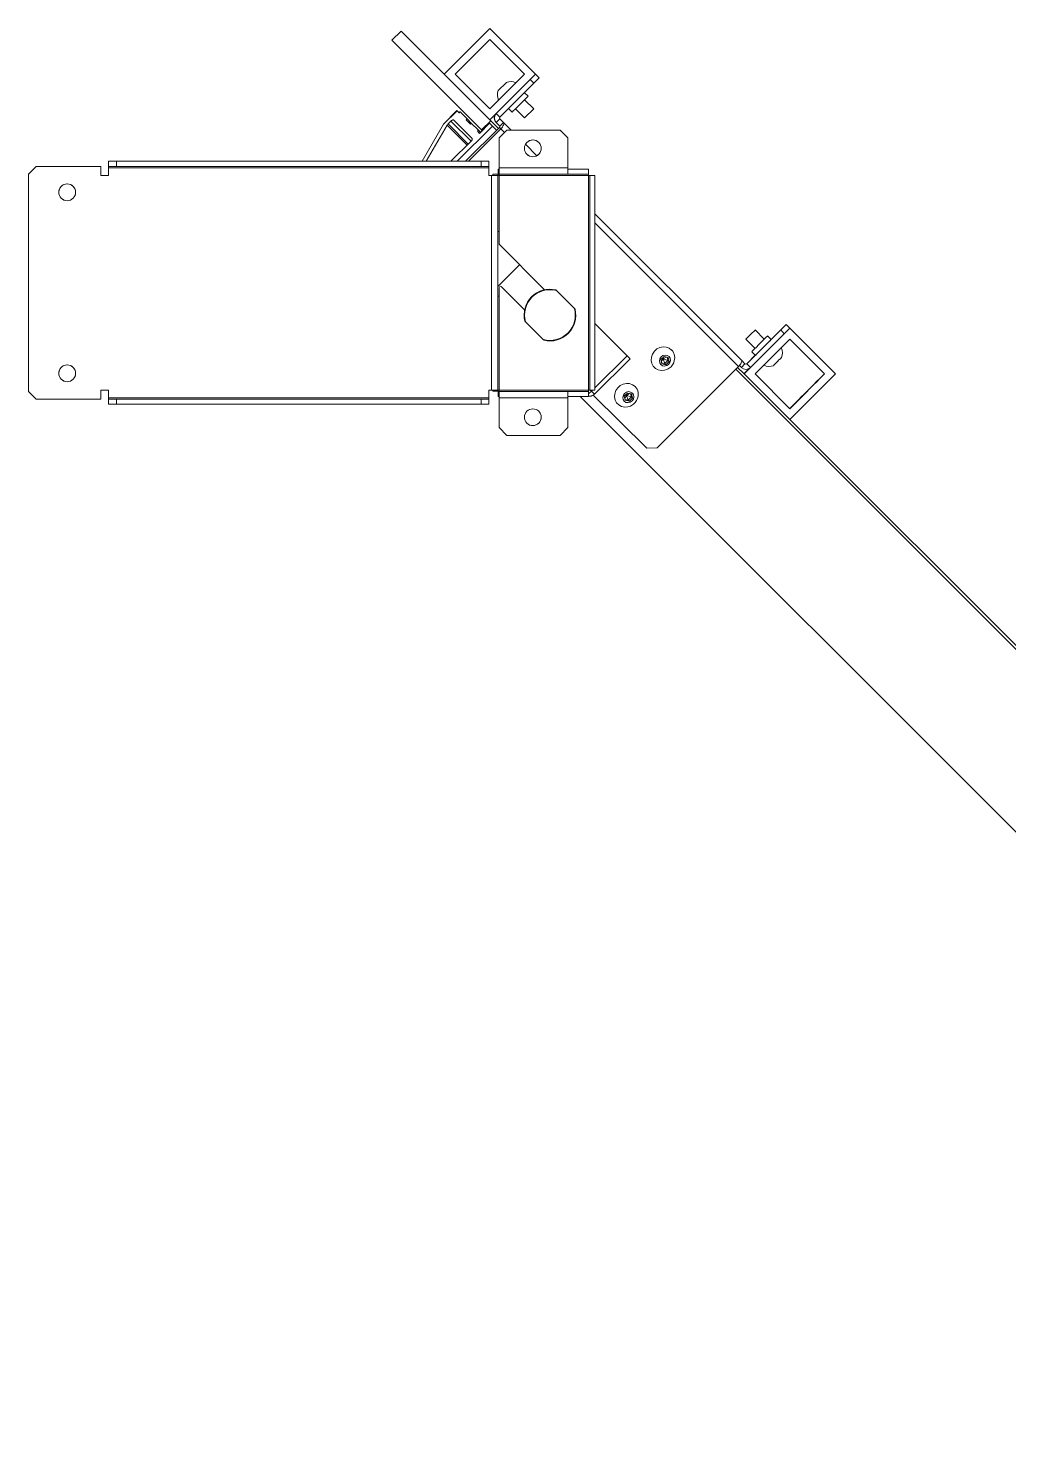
# Model space of a CAD drawing. Header units: millimetres. Extents: x 0 to 841, y 0 to 594.
# Drawn here: x 506.8 to 582.6, y 295 to 404.7 of the extents above; entities that cross this region are included whole.
import ezdxf

# ---------------------------------------------------------------- set-up
doc = ezdxf.new("R2010")
doc.units = ezdxf.units.MM
doc.linetypes.add('SLD-实线', pattern=[0])

msp = doc.modelspace()

# ---------------------------------------------------------------- linework, layer by layer
at = {"color": 7, "linetype": 'SLD-实线', "lineweight": 15}
for p, q in [((535.64, 404.47), (534.93, 403.76)), ((534.93, 403.76), (541.86, 396.83)), ((535.64, 404.47), (542.57, 397.54)), ((538.96, 401.14), (542.5, 404.68)), ((539.81, 401.14), (542.5, 403.83)), ((542.5, 404.68), (546.03, 401.14)), ((542.5, 403.83), (545.18, 401.14)), ((542.5, 397.61), (538.96, 401.14)), ((542.5, 398.46), (539.81, 401.14)), ((545.18, 401.14), (542.5, 398.46)), ((546.03, 401.14), (542.5, 397.61)), ((542.99, 398.1), (545.61, 400.72)), ((543.14, 399.88), (543.77, 400.5)), ((543.27, 397.82), (545.89, 400.44)), ((545.61, 400.72), (545.78, 400.9)), ((545.89, 400.44), (545.61, 400.72)), ((546.31, 400.86), (545.89, 400.44)), ((546.03, 401.14), (546.31, 400.86)), ((545.45, 399.43), (545.16, 399.71)), ((538.91, 397.28), (539.95, 398.32)), ((538.92, 397.27), (539.96, 398.31)), ((539.96, 398.31), (539.95, 398.32)), ((539.96, 398.31), (540.12, 398.15)), ((540.11, 398.15), (540.18, 398.23)), ((540.12, 398.15), (540.19, 398.22)), ((540.19, 398.22), (540.18, 398.23)), ((540.19, 398.22), (540.74, 397.67)), ((543.93, 398.48), (544.21, 398.2)), ((544.48, 398.46), (545.18, 397.75)), ((545.89, 398.46), (545.18, 399.16)), ((545.89, 398.46), (545.18, 397.75)), ((537.26, 394.4), (538.91, 397.28)), ((537.27, 394.4), (538.92, 397.27)), ((537.58, 394.4), (539.19, 397.2)), ((538.92, 397.27), (538.91, 397.28)), ((539.26, 397.29), (539.48, 397.51)), ((539.68, 397.6), (541.13, 396.15)), ((542.7, 397.12), (539.98, 394.4)), ((540.74, 397.67), (540.67, 397.6)), ((540.67, 397.6), (540.99, 397.27)), ((541.06, 397.34), (540.74, 397.67)), ((540.99, 397.27), (541.06, 397.34)), ((541.06, 397.34), (541.61, 396.8)), ((541.7, 396.56), (542.48, 397.34)), ((542.57, 397.54), (541.86, 396.83)), ((542.48, 397.34), (542.7, 397.12)), ((542.57, 397.54), (543.16, 396.94)), ((543.02, 396.8), (542.7, 397.12)), ((543.27, 397.82), (542.99, 398.1)), ((543.27, 397.68), (542.99, 397.4)), ((542.99, 397.4), (542.99, 397.4)), ((543.27, 397.11), (542.99, 397.4)), ((543.56, 397.4), (543.27, 397.68)), ((543.27, 397.11), (543.56, 397.4)), ((543.56, 397.4), (543.27, 397.11)), ((543.56, 397.4), (544.15, 396.8)), ((543.56, 397.4), (543.56, 397.4)), ((540.62, 394.4), (543.23, 397.02)), ((540.84, 394.4), (543.34, 396.91)), ((541.61, 396.8), (541.54, 396.73)), ((541.54, 396.73), (541.7, 396.56)), ((541.77, 396.63), (541.61, 396.8)), ((541.77, 396.64), (541.91, 396.78)), ((541.86, 396.83), (541.91, 396.78)), ((543.22, 396.2), (543.82, 396.8)), ((543.82, 396.8), (543.22, 396.2)), ((543.22, 396.2), (543.22, 396.2)), ((543.22, 396.2), (543.22, 393.9)), ((543.22, 396.2), (543.22, 393.9)), ((543.23, 397.02), (543.34, 396.91)), ((543.27, 397.11), (543.27, 397.11)), ((543.82, 396.8), (543.82, 396.8)), ((547.92, 396.8), (543.82, 396.8)), ((547.92, 396.8), (543.82, 396.8)), ((548.52, 396.2), (547.92, 396.8)), ((547.92, 396.8), (547.92, 396.8)), ((548.52, 396.2), (548.52, 396.2)), ((548.52, 393.9), (548.52, 396.2)), ((548.52, 393.9), (548.52, 396.2)), ((548.52, 396.2), (548.52, 396.2)), ((548.52, 393.9), (548.52, 396.2)), ((541.04, 395.95), (539.49, 394.4)), ((545.24, 395.71), (546.12, 394.83)), ((506.82, 393.4), (507.42, 394)), ((507.42, 394), (506.82, 393.4)), ((507.42, 394), (507.42, 394)), ((507.42, 394), (512.42, 394)), ((507.42, 394), (512.42, 394)), ((512.42, 394), (512.42, 394)), ((512.42, 393.3), (512.42, 394)), ((512.42, 394), (512.42, 394)), ((512.42, 394), (512.42, 393.3)), ((512.42, 394), (512.42, 393.3)), ((512.42, 394), (512.42, 394)), ((513.02, 394.4), (542.42, 394.4)), ((513.02, 394.4), (513.62, 394.4)), ((513.02, 394.4), (513.02, 394.4)), ((513.02, 394), (513.02, 394.4)), ((513.02, 394), (513.02, 394.4)), ((513.62, 394), (513.02, 394)), ((513.02, 394), (513.02, 394)), ((513.02, 393.9), (513.02, 393.9)), ((513.02, 393.9), (542.42, 393.9)), ((513.02, 393.3), (513.02, 393.9)), ((513.02, 393.9), (513.02, 393.3)), ((513.62, 394.4), (541.82, 394.4)), ((513.62, 394.4), (513.62, 394)), ((513.62, 394), (541.82, 394)), ((541.82, 394.4), (542.42, 394.4)), ((541.82, 394), (541.82, 394.4)), ((542.42, 394), (541.82, 394)), ((542.42, 394.4), (542.42, 394.4)), ((542.42, 394.4), (542.42, 394)), ((542.42, 393.9), (542.42, 393.3)), ((548.52, 393.9), (543.22, 393.9)), ((543.22, 393.9), (543.22, 393.9)), ((548.52, 393.9), (548.52, 393.9)), ((506.82, 393.4), (506.82, 393.4)), ((506.82, 376.6), (506.82, 393.4)), ((506.82, 376.6), (506.82, 393.4)), ((512.42, 393.3), (513.02, 393.3)), ((513.02, 393.3), (512.42, 393.3)), ((513.02, 393.3), (513.02, 393.3)), ((542.42, 393.3), (542.62, 393.3)), ((542.62, 393.3), (542.42, 393.3)), ((542.62, 393.3), (542.62, 376.7)), ((542.62, 393.3), (542.62, 393.3)), ((542.72, 393.3), (542.72, 393.39)), ((542.72, 393.39), (542.72, 393.39)), ((542.72, 393.39), (542.72, 393.3)), ((542.72, 393.39), (543.12, 393.39)), ((542.72, 393.39), (543.12, 393.39)), ((542.72, 393.3), (543.12, 393.3)), ((542.72, 393.3), (542.72, 393.3)), ((543.12, 393.39), (543.12, 393.39)), ((543.12, 393.39), (543.12, 393.3)), ((543.12, 376.7), (543.12, 393.3)), ((543.13, 393.8), (543.13, 393.4)), ((543.13, 393.8), (543.13, 393.8)), ((543.13, 393.8), (543.13, 393.4)), ((543.13, 393.8), (543.22, 393.8)), ((543.22, 393.8), (543.13, 393.8)), ((543.13, 393.4), (543.13, 393.4)), ((543.13, 393.4), (543.22, 393.4)), ((543.22, 393.8), (543.22, 393.4)), ((543.22, 393.8), (543.22, 393.8)), ((543.22, 393.4), (548.52, 393.4)), ((543.22, 393.3), (543.22, 393.3)), ((543.22, 393.3), (550.12, 393.3)), ((543.22, 388.97), (543.22, 393.3)), ((548.52, 393.8), (550.12, 393.8)), ((550.12, 393.8), (548.52, 393.8)), ((550.12, 393.4), (548.52, 393.4)), ((550.12, 393.8), (550.12, 393.8)), ((550.12, 393.4), (550.12, 393.8)), ((550.12, 393.4), (550.12, 393.8)), ((550.12, 393.8), (550.12, 393.8)), ((550.12, 393.8), (550.12, 393.8)), ((550.12, 393.4), (550.12, 393.8)), ((550.12, 393.4), (550.12, 393.4)), ((550.12, 393.4), (550.12, 393.4)), ((550.12, 393.3), (550.12, 376.7)), ((550.62, 393.3), (550.22, 393.3)), ((550.22, 393.3), (550.22, 376.7)), ((550.22, 393.3), (550.22, 393.3)), ((550.22, 393.3), (550.62, 393.3)), ((550.22, 376.7), (550.22, 393.3)), ((550.62, 393.3), (550.62, 393.3)), ((550.62, 393.3), (550.62, 390.34)), ((550.62, 393.3), (550.62, 376.7)), ((550.62, 393.3), (550.62, 393.3)), ((550.62, 390.34), (561.94, 379.01)), ((543.22, 388.02), (543.22, 388.97)), ((543.22, 388.02), (543.22, 388.97)), ((543.22, 388.02), (543.22, 388.02)), ((546.73, 384.46), (543.25, 387.95)), ((543.25, 387.95), (543.25, 387.95)), ((544.8, 386.39), (543.12, 384.71)), ((544.8, 386.39), (543.12, 384.71)), ((543.22, 384.63), (543.22, 383.97)), ((543.22, 384.63), (543.22, 384.63)), ((543.22, 384.63), (543.22, 383.97)), ((543.22, 383.97), (543.22, 383.97)), ((543.22, 376.7), (543.22, 383.97)), ((543.39, 384.7), (545.18, 382.91)), ((543.39, 384.7), (543.39, 384.7)), ((547.65, 384.4), (547.59, 384.45)), ((549.03, 383.02), (547.65, 384.4)), ((549.08, 382.96), (549.03, 383.02)), ((545.19, 382.05), (545.24, 381.99)), ((545.24, 381.99), (546.62, 380.61)), ((553.1, 379.36), (550.62, 381.85)), ((564.98, 381.35), (565.41, 381.77)), ((565.41, 381.77), (564.98, 381.35)), ((565.41, 381.77), (565.41, 381.77)), ((565.41, 381.77), (565.69, 381.49)), ((564.98, 381.35), (562.37, 378.73)), ((565.26, 381.06), (562.65, 378.45)), ((563.71, 380.64), (563, 381.35)), ((564.25, 380.62), (563.97, 380.9)), ((564.25, 380.62), (564.98, 381.35)), ((565.26, 381.06), (564.98, 381.35)), ((565.69, 381.49), (565.26, 381.06)), ((565.69, 381.49), (565.26, 381.06)), ((569.22, 377.95), (565.69, 381.49)), ((565.69, 381.49), (565.69, 381.49)), ((546.62, 380.61), (546.68, 380.56)), ((562.29, 380.64), (563, 379.93)), ((562.74, 379.67), (563.02, 379.39)), ((565.69, 380.64), (563, 377.95)), ((568.38, 377.95), (565.69, 380.64)), ((553.34, 379.13), (550.58, 376.38)), ((550.62, 376.88), (553.1, 379.36)), ((553.34, 379.13), (553.1, 379.36)), ((561.72, 378.52), (555.43, 372.23)), ((555.71, 379.06), (555.96, 379.3)), ((555.79, 378.74), (555.71, 379.06)), ((555.9, 379.11), (555.75, 378.9)), ((556.02, 378.75), (555.77, 378.81)), ((555.9, 379.11), (555.78, 379.13)), ((556.1, 378.66), (555.79, 378.74)), ((555.9, 379.11), (555.89, 379.23)), ((555.9, 379.11), (556.12, 379.26)), ((555.9, 379.11), (556.02, 378.75)), ((555.9, 379.11), (556.26, 378.99)), ((555.96, 379.3), (556.28, 379.23)), ((556.26, 378.99), (556.02, 378.75)), ((556.02, 378.75), (556.1, 378.66)), ((556.35, 378.91), (556.1, 378.66)), ((556.21, 379.24), (556.26, 378.99)), ((556.26, 378.99), (556.35, 378.91)), ((556.28, 379.23), (556.35, 378.91)), ((561.94, 378.45), (561.79, 378.6)), ((562.22, 378.73), (561.94, 379.01)), ((562.22, 378.73), (561.94, 378.45)), ((562.37, 378.73), (563.02, 379.39)), ((562.37, 378.73), (562.65, 378.45)), ((562.37, 378.73), (562.37, 378.73)), ((632.7, 307.12), (561.51, 378.31)), ((561.65, 378.45), (562.15, 377.95)), ((562.54, 378.37), (562.14, 377.96)), ((562.65, 378.45), (562.15, 377.95)), ((562.15, 377.95), (565.69, 374.42)), ((562.15, 377.95), (562.15, 377.95)), ((563, 377.95), (565.69, 375.26)), ((565.68, 375.28), (568.36, 377.96)), ((565.69, 375.26), (568.38, 377.95)), ((565.69, 374.42), (569.22, 377.95)), ((506.82, 376.6), (507.42, 376)), ((506.82, 376.6), (506.82, 376.6)), ((512.42, 376.7), (513.02, 376.7)), ((512.42, 376), (512.42, 376.7)), ((512.42, 376.7), (512.42, 376.7)), ((512.42, 376.7), (512.42, 376)), ((513.02, 376.7), (512.42, 376.7)), ((513.02, 376.7), (512.42, 376.7)), ((512.42, 376.7), (512.42, 376)), ((513.02, 376.1), (513.02, 376.7)), ((513.02, 376.7), (513.02, 376.1)), ((542.42, 376.7), (542.62, 376.7)), ((542.42, 376.1), (542.42, 376.7)), ((542.42, 376.7), (542.42, 376.7)), ((542.42, 376.7), (542.42, 376.1)), ((542.62, 376.7), (542.42, 376.7)), ((542.62, 376.7), (542.42, 376.7)), ((542.42, 376.7), (542.42, 376.1)), ((542.62, 376.7), (542.62, 376.7)), ((542.62, 376.7), (542.72, 376.7)), ((542.72, 376.62), (542.72, 376.7)), ((542.72, 376.7), (542.72, 376.62)), ((542.72, 376.62), (543.12, 376.62)), ((542.72, 376.62), (542.72, 376.62)), ((542.72, 376.62), (542.72, 376.62)), ((542.72, 376.62), (543.12, 376.62)), ((543.12, 376.7), (543.12, 376.7)), ((543.12, 376.62), (543.12, 376.7)), ((543.12, 376.62), (543.12, 376.7)), ((543.12, 376.62), (543.12, 376.62)), ((543.13, 376.2), (543.13, 376.6)), ((543.13, 376.2), (543.13, 376.6)), ((543.13, 376.6), (543.13, 376.6)), ((543.13, 376.6), (543.22, 376.6)), ((543.22, 376.6), (543.13, 376.6)), ((550.12, 376.7), (543.22, 376.7)), ((543.22, 376.2), (543.22, 376.6)), ((548.52, 376.6), (543.22, 376.6)), ((543.22, 376.6), (550.12, 376.6)), ((548.52, 376.6), (548.52, 376.6)), ((548.52, 376.6), (550.12, 376.6)), ((550.12, 376.6), (550.12, 376.6)), ((550.12, 376.6), (550.12, 376.2)), ((550.62, 376.7), (550.22, 376.7)), ((550.22, 376.7), (550.22, 376.7)), ((550.35, 376.61), (550.44, 376.7)), ((550.35, 376.61), (550.58, 376.38)), ((554.62, 372.2), (550.49, 376.32)), ((552.88, 376.23), (553.13, 376.47)), ((553.07, 376.29), (552.92, 376.07)), ((553.07, 376.29), (552.96, 376.3)), ((553.07, 376.29), (553.06, 376.4)), ((553.07, 376.29), (553.29, 376.44)), ((553.07, 376.29), (553.19, 375.92)), ((553.07, 376.29), (553.44, 376.17)), ((553.13, 376.47), (553.45, 376.4)), ((553.38, 376.41), (553.44, 376.17)), ((553.45, 376.4), (553.52, 376.08)), ((507.42, 376), (507.42, 376)), ((512.42, 376), (507.42, 376)), ((507.42, 376), (507.42, 376)), ((512.42, 376), (507.42, 376)), ((512.42, 376), (507.42, 376)), ((512.42, 376), (512.42, 376)), ((542.42, 376.1), (513.02, 376.1)), ((513.02, 376.1), (513.02, 376.1)), ((513.02, 375.6), (513.02, 376)), ((513.02, 376), (513.62, 376)), ((513.02, 376), (513.02, 376)), ((513.02, 376), (542.42, 376)), ((513.02, 376), (513.02, 375.6)), ((542.42, 375.6), (513.02, 375.6)), ((513.02, 375.6), (513.02, 375.6)), ((513.62, 375.6), (513.02, 375.6)), ((513.02, 375.6), (513.02, 375.6)), ((513.62, 375.6), (513.02, 375.6)), ((513.02, 375.6), (513.02, 375.6)), ((513.62, 376), (513.62, 375.6)), ((541.82, 376), (513.62, 376)), ((541.82, 375.6), (513.62, 375.6)), ((541.82, 375.6), (513.62, 375.6)), ((541.82, 376), (542.42, 376)), ((541.82, 375.6), (541.82, 376)), ((542.42, 375.6), (541.82, 375.6)), ((542.42, 375.6), (541.82, 375.6)), ((542.42, 376.1), (542.42, 376.1)), ((542.42, 376), (542.42, 375.6)), ((542.42, 376), (542.42, 375.6)), ((542.42, 376), (542.42, 376)), ((542.42, 376), (542.42, 376)), ((542.42, 376), (542.42, 375.6)), ((542.42, 375.6), (542.42, 375.6)), ((543.13, 376.2), (543.22, 376.2)), ((543.13, 376.2), (543.13, 376.2)), ((543.13, 376.2), (543.13, 376.2)), ((543.13, 376.2), (543.22, 376.2)), ((543.22, 376.1), (543.22, 376.1)), ((543.22, 376.1), (548.52, 376.1)), ((543.22, 376.1), (543.22, 373.8)), ((543.22, 376.1), (543.22, 373.8)), ((548.52, 376.2), (549.48, 376.2)), ((548.52, 376.2), (548.52, 376.2)), ((548.52, 376.2), (548.52, 376.1)), ((548.52, 376.2), (550.12, 376.2)), ((548.52, 376.1), (548.52, 376.1)), ((548.52, 373.8), (548.52, 376.1)), ((548.52, 373.8), (548.52, 376.1)), ((548.52, 373.8), (548.52, 376.1)), ((630.7, 294.98), (549.48, 376.2)), ((552.96, 375.91), (552.88, 376.23)), ((553.19, 375.92), (552.94, 375.98)), ((553.28, 375.84), (552.96, 375.91)), ((553.44, 376.17), (553.19, 375.92)), ((553.19, 375.92), (553.28, 375.84)), ((553.52, 376.08), (553.28, 375.84)), ((553.44, 376.17), (553.52, 376.08)), ((565.69, 374.42), (630.94, 309.16)), ((543.22, 373.8), (543.82, 373.2)), ((543.22, 373.8), (543.22, 373.8)), ((543.82, 373.2), (543.82, 373.2)), ((543.82, 373.2), (547.92, 373.2)), ((543.82, 373.2), (543.82, 373.2)), ((543.82, 373.2), (547.92, 373.2)), ((543.82, 373.2), (547.92, 373.2)), ((548.52, 373.8), (547.92, 373.2)), ((547.92, 373.2), (548.52, 373.8)), ((547.92, 373.2), (548.52, 373.8)), ((547.92, 373.2), (547.92, 373.2)), ((548.52, 373.8), (548.52, 373.8)), ((554.62, 372.2), (555.43, 372.23))]:
    msp.add_line(p, q, dxfattribs=at)
at = {"color": 8, "linetype": 'SLD-实线', "lineweight": 15}
for p, q in [((540.73, 395.65), (539.19, 397.2)), ((540.82, 395.73), (539.26, 397.29)), ((541.04, 395.95), (539.48, 397.51)), ((542.99, 398.1), (542.99, 398.1)), ((543.63, 396.62), (543.34, 396.91)), ((548.52, 393.9), (548.52, 393.9)), ((550.62, 393.3), (550.62, 390.34)), ((561.72, 378.52), (550.62, 389.63)), ((542.62, 376.7), (542.62, 376.7)), ((550.35, 376.61), (550.25, 376.7)), ((542.42, 376.1), (542.42, 376.1)), ((549.48, 376.2), (548.52, 376.2)), ((548.52, 376.2), (548.52, 376.2)), ((548.52, 376.2), (548.52, 376.2)), ((548.52, 376.1), (548.52, 376.1))]:
    msp.add_line(p, q, dxfattribs=at)
at = {"color": 7, "linetype": 'SLD-实线', "lineweight": 15, "flags": 128}
for points in [[(545.45, 399.43), (545.42, 399.4), (545.35, 399.33), (545.23, 399.21), (545.09, 399.07), (544.92, 398.9), (544.74, 398.72), (544.57, 398.56), (544.43, 398.41), (544.31, 398.29), (544.24, 398.22), (544.21, 398.2), (544.21, 398.2)], [(545.45, 399.43), (545.42, 399.4), (545.35, 399.33), (545.23, 399.21), (545.18, 399.16)], [(544.48, 398.46), (544.43, 398.41), (544.31, 398.29), (544.24, 398.22), (544.21, 398.2)], [(539.48, 397.51), (539.51, 397.54), (539.54, 397.56), (539.57, 397.58), (539.6, 397.59), (539.63, 397.6), (539.65, 397.61), (539.67, 397.61), (539.68, 397.6)], [(543.34, 396.91), (543.41, 396.98), (543.47, 397.05), (543.51, 397.13), (543.55, 397.2), (543.57, 397.26), (543.58, 397.32), (543.58, 397.36), (543.56, 397.4)], [(541.13, 396.15), (541.13, 396.14), (541.14, 396.12), (541.13, 396.1), (541.12, 396.07), (541.11, 396.04), (541.09, 396.01), (541.07, 395.98), (541.04, 395.95)], [(543.23, 397.02), (543.24, 397.03), (543.26, 397.04), (543.27, 397.06), (543.27, 397.07), (543.28, 397.09), (543.28, 397.1), (543.28, 397.11), (543.27, 397.11)], [(513.02, 394.4), (513.02, 394.39), (513.02, 394.37), (513.02, 394.32), (513.02, 394.26), (513.02, 394.18), (513.02, 394.09), (513.02, 394), (513.02, 393.9)], [(513.02, 394), (513.02, 394), (513.02, 394), (513.02, 393.99), (513.02, 393.97), (513.02, 393.96), (513.02, 393.94), (513.02, 393.92), (513.02, 393.9)], [(542.42, 393.9), (542.42, 393.92), (542.42, 393.94), (542.42, 393.96), (542.42, 393.97), (542.42, 393.99), (542.42, 394), (542.42, 394), (542.42, 394)], [(543.22, 393.4), (543.22, 393.41), (543.22, 393.44), (543.22, 393.49), (543.22, 393.55), (543.22, 393.63), (543.22, 393.71), (543.22, 393.81), (543.22, 393.9)], [(543.22, 393.8), (543.22, 393.81), (543.22, 393.81), (543.22, 393.82), (543.22, 393.83), (543.22, 393.85), (543.22, 393.86), (543.22, 393.88), (543.22, 393.9)], [(548.52, 393.9), (548.52, 393.81), (548.52, 393.8)], [(548.52, 393.9), (548.52, 393.88), (548.52, 393.86), (548.52, 393.85), (548.52, 393.83), (548.52, 393.82), (548.52, 393.81), (548.52, 393.8), (548.52, 393.8)], [(548.52, 393.9), (548.52, 393.81), (548.52, 393.71), (548.52, 393.63), (548.52, 393.55), (548.52, 393.49), (548.52, 393.44), (548.52, 393.41), (548.52, 393.4)], [(542.62, 393.3), (542.71, 393.3), (542.81, 393.3), (542.89, 393.3), (542.97, 393.3), (543.03, 393.3), (543.08, 393.3), (543.11, 393.3), (543.12, 393.3)], [(542.62, 393.3), (542.64, 393.3), (542.66, 393.3), (542.67, 393.3), (542.69, 393.3), (542.7, 393.3), (542.71, 393.3), (542.71, 393.3), (542.72, 393.3)], [(543.22, 393.3), (543.12, 393.3), (543.12, 393.3)], [(543.22, 393.3), (543.2, 393.3), (543.18, 393.3), (543.16, 393.3), (543.15, 393.3), (543.13, 393.3), (543.12, 393.3), (543.12, 393.3), (543.12, 393.3)], [(543.22, 393.4), (543.22, 393.4), (543.22, 393.3)], [(543.22, 393.4), (543.22, 393.4), (543.22, 393.4), (543.22, 393.39), (543.22, 393.37), (543.22, 393.36), (543.22, 393.34), (543.22, 393.32), (543.22, 393.3)], [(550.12, 393.3), (550.12, 393.4), (550.12, 393.49), (550.12, 393.58), (550.12, 393.66), (550.12, 393.72), (550.12, 393.77), (550.12, 393.79), (550.12, 393.8)], [(550.12, 393.3), (550.12, 393.32), (550.12, 393.34), (550.12, 393.36), (550.12, 393.37), (550.12, 393.39), (550.12, 393.4), (550.12, 393.4), (550.12, 393.4)], [(550.12, 393.3), (550.12, 393.32), (550.12, 393.34), (550.12, 393.36), (550.12, 393.37), (550.12, 393.39), (550.12, 393.4), (550.12, 393.4), (550.12, 393.4)], [(550.22, 393.3), (550.21, 393.3), (550.21, 393.3), (550.2, 393.3), (550.19, 393.3), (550.17, 393.3), (550.15, 393.3), (550.14, 393.3), (550.12, 393.3)], [(550.62, 393.3), (550.61, 393.3), (550.58, 393.3), (550.53, 393.3), (550.47, 393.3), (550.39, 393.3), (550.31, 393.3), (550.21, 393.3), (550.12, 393.3)], [(543.12, 388.97), (543.12, 388.97), (543.12, 388.97), (543.13, 388.97), (543.15, 388.97), (543.16, 388.97), (543.18, 388.97), (543.2, 388.97), (543.22, 388.97)], [(543.22, 383.97), (543.12, 383.97), (543.12, 383.97)], [(543.22, 383.97), (543.2, 383.97), (543.18, 383.97), (543.16, 383.97), (543.15, 383.97), (543.13, 383.97), (543.12, 383.97), (543.12, 383.97), (543.12, 383.97)], [(562.29, 380.64), (562.32, 380.67), (562.4, 380.74), (562.51, 380.86), (562.65, 380.99), (562.78, 381.13), (562.9, 381.24), (562.97, 381.32), (563, 381.35), (562.97, 381.32), (562.9, 381.24), (562.78, 381.13), (562.65, 380.99), (562.51, 380.86), (562.4, 380.74), (562.32, 380.67), (562.29, 380.64)], [(563, 379.93), (562.95, 379.88), (562.84, 379.77), (562.77, 379.7), (562.74, 379.67), (562.77, 379.7), (562.84, 379.77), (562.95, 379.88), (563.1, 380.03), (563.27, 380.2), (563.44, 380.37), (563.61, 380.54), (563.76, 380.69), (563.87, 380.8), (563.95, 380.88), (563.97, 380.9), (563.97, 380.9)], [(563.97, 380.9), (563.95, 380.88), (563.87, 380.8), (563.76, 380.69), (563.71, 380.64)], [(563.97, 380.9), (563.95, 380.88), (563.87, 380.8), (563.76, 380.69), (563.71, 380.64)], [(556.55, 379.8), (556.36, 379.95), (556.13, 380.03), (555.89, 380.04), (555.64, 379.99), (555.41, 379.88), (555.22, 379.71), (555.07, 379.49), (554.99, 379.25), (554.97, 379), (555.02, 378.76), (555.13, 378.55), (555.3, 378.38), (555.51, 378.27), (555.75, 378.22), (556, 378.24), (556.19, 378.3)], [(563, 379.93), (562.95, 379.88), (562.84, 379.77), (562.77, 379.7), (562.74, 379.67)], [(563.02, 379.39), (563.05, 379.41), (563.12, 379.48), (563.24, 379.6), (563.38, 379.75), (563.55, 379.91), (563.73, 380.09), (563.89, 380.26), (564.04, 380.41), (564.16, 380.52), (564.23, 380.59), (564.25, 380.62), (564.25, 380.62)], [(556.35, 379.3), (556.21, 379.38), (556.05, 379.41), (555.88, 379.37), (555.74, 379.27), (555.64, 379.13), (555.6, 378.97), (555.63, 378.8), (555.72, 378.67), (555.85, 378.58), (556.01, 378.56), (556.18, 378.59), (556.32, 378.69), (556.42, 378.84), (556.46, 379), (556.43, 379.16), (556.35, 379.3)], [(561.94, 379.01), (561.96, 378.98), (561.97, 378.93), (561.96, 378.88), (561.93, 378.81), (561.9, 378.74), (561.85, 378.67), (561.79, 378.59), (561.72, 378.52)], [(565.05, 379.22), (565.02, 379.2), (564.96, 379.13), (564.85, 379.03), (564.73, 378.91), (564.61, 378.79), (564.51, 378.68), (564.44, 378.62), (564.42, 378.59)], [(566.17, 375.77), (566.2, 375.8), (566.28, 375.88), (566.4, 376), (566.57, 376.17), (566.76, 376.36), (566.97, 376.57), (567.18, 376.78), (567.38, 376.98), (567.56, 377.16), (567.71, 377.31), (567.81, 377.41), (567.86, 377.46), (567.86, 377.46), (567.81, 377.41), (567.71, 377.31), (567.56, 377.16), (567.38, 376.98), (567.18, 376.78), (566.97, 376.57), (566.76, 376.36), (566.57, 376.17), (566.4, 376), (566.28, 375.88), (566.2, 375.8), (566.17, 375.77)], [(566.18, 375.76), (566.21, 375.79), (566.29, 375.86), (566.41, 375.99), (566.58, 376.15), (566.77, 376.35), (566.98, 376.55), (567.19, 376.77), (567.39, 376.97), (567.57, 377.15), (567.72, 377.29), (567.82, 377.4), (567.87, 377.45), (567.87, 377.45), (567.82, 377.4), (567.72, 377.29), (567.57, 377.15), (567.39, 376.97), (567.19, 376.77), (566.98, 376.56), (566.77, 376.35), (566.58, 376.15), (566.41, 375.99), (566.29, 375.86), (566.21, 375.79), (566.18, 375.76)], [(542.72, 376.7), (542.71, 376.7), (542.62, 376.7)], [(543.12, 376.7), (543.11, 376.7), (543.08, 376.7), (543.03, 376.7), (542.97, 376.7), (542.89, 376.7), (542.81, 376.7), (542.71, 376.7), (542.62, 376.7)], [(543.12, 376.7), (543.12, 376.7), (543.22, 376.7)], [(543.12, 376.7), (543.12, 376.7), (543.12, 376.7), (543.13, 376.7), (543.15, 376.7), (543.16, 376.7), (543.18, 376.7), (543.2, 376.7), (543.22, 376.7)], [(543.12, 376.7), (543.12, 376.7), (543.12, 376.7), (543.13, 376.7), (543.15, 376.7), (543.16, 376.7), (543.18, 376.7), (543.2, 376.7), (543.22, 376.7)], [(543.22, 376.7), (543.22, 376.68), (543.22, 376.67), (543.22, 376.65), (543.22, 376.63), (543.22, 376.62), (543.22, 376.61), (543.22, 376.61), (543.22, 376.6)], [(543.22, 376.7), (543.22, 376.61), (543.22, 376.6)], [(543.22, 376.1), (543.22, 376.2), (543.22, 376.29), (543.22, 376.38), (543.22, 376.46), (543.22, 376.52), (543.22, 376.57), (543.22, 376.59), (543.22, 376.6)], [(548.52, 376.6), (548.52, 376.59), (548.52, 376.57), (548.52, 376.52), (548.52, 376.46), (548.52, 376.38), (548.52, 376.29), (548.52, 376.2), (548.52, 376.1)], [(550.12, 376.7), (550.14, 376.7), (550.15, 376.7), (550.17, 376.7), (550.19, 376.7), (550.2, 376.7), (550.21, 376.7), (550.21, 376.7), (550.22, 376.7)], [(550.12, 376.6), (550.12, 376.61), (550.12, 376.61), (550.12, 376.62), (550.12, 376.63), (550.12, 376.65), (550.12, 376.67), (550.12, 376.68), (550.12, 376.7)], [(553.72, 376.98), (553.53, 377.12), (553.3, 377.2), (553.06, 377.22), (552.81, 377.16), (552.58, 377.05), (552.39, 376.88), (552.24, 376.66), (552.16, 376.42), (552.14, 376.17), (552.19, 375.93), (552.3, 375.72), (552.47, 375.55), (552.68, 375.44), (552.92, 375.39), (553.17, 375.41), (553.36, 375.47)], [(553.52, 376.47), (553.38, 376.55), (553.22, 376.58), (553.06, 376.54), (552.91, 376.44), (552.82, 376.3), (552.78, 376.14), (552.8, 375.97), (552.89, 375.84), (553.02, 375.75), (553.19, 375.73), (553.35, 375.77), (553.49, 375.86), (553.59, 376.01), (553.63, 376.17), (553.6, 376.33), (553.52, 376.47)], [(513.02, 376.1), (513.02, 376.08), (513.02, 376.06), (513.02, 376.05), (513.02, 376.03), (513.02, 376.02), (513.02, 376.01), (513.02, 376.01), (513.02, 376)], [(513.02, 376.1), (513.02, 376.01), (513.02, 375.91), (513.02, 375.83), (513.02, 375.75), (513.02, 375.69), (513.02, 375.64), (513.02, 375.61), (513.02, 375.6)], [(542.42, 375.6), (542.42, 375.61), (542.42, 375.64), (542.42, 375.69), (542.42, 375.75), (542.42, 375.83), (542.42, 375.91), (542.42, 376.01), (542.42, 376.1)], [(542.42, 376), (542.42, 376), (542.42, 376.01), (542.42, 376.02), (542.42, 376.03), (542.42, 376.05), (542.42, 376.06), (542.42, 376.08), (542.42, 376.1)], [(542.42, 376), (542.42, 376.01), (542.42, 376.01), (542.42, 376.02), (542.42, 376.03), (542.42, 376.05), (542.42, 376.06), (542.42, 376.08), (542.42, 376.1)], [(543.22, 376.1), (543.22, 376.12), (543.22, 376.14), (543.22, 376.16), (543.22, 376.17), (543.22, 376.19), (543.22, 376.2), (543.22, 376.2), (543.22, 376.2)], [(548.52, 376.2), (548.52, 376.2), (548.52, 376.2), (548.52, 376.19), (548.52, 376.17), (548.52, 376.16), (548.52, 376.14), (548.52, 376.12), (548.52, 376.1)]]:
    msp.add_lwpolyline(points, dxfattribs=at)
at = {"color": 7, "linetype": 'SLD-实线', "lineweight": 15}
for centre in [(545.82, 395.4), (509.82, 392), (509.82, 378), (545.82, 374.6)]:
    msp.add_circle(centre, 0.65, dxfattribs=at)
for centre, radius, start, end in [((544.1, 399.54), 1.02, 66.0824, 109.1457), ((544.1, 399.54), 1.02, 160.8543, 203.9176), ((539.57, 396.97), 0.448, 134.532, 149.3387), ((543.34, 397.75), 0.5, 139.4244, 225), ((543.35, 397.75), 0.5, 135, 225), ((543.35, 397.75), 0.1, 135, 225), ((545.82, 395.4), 0.65, 45, 151.8392), ((545.82, 395.4), 0.65, 45, 151.8392), ((545.82, 395.4), 0.65, 225, 45), ((509.82, 392), 0.65, 45, 180.0158), ((509.82, 392), 0.65, 45, 225), ((509.82, 392), 0.65, 180.0158, 225), ((509.82, 392), 0.65, 225, 45), ((543.32, 388.02), 0.1, 180.0158, 225), ((543.32, 388.02), 0.1, 180.0158, 225), ((543.32, 384.63), 0.1, 45, 180.0158), ((543.32, 384.63), 0.1, 45, 180.0158), ((547.14, 382.5), 2, 76.7883, 193.2117), ((547.14, 382.5), 2, 76.7883, 193.2117), ((547.14, 382.5), 1.96, 74.8482, 195.1518), ((547.14, 382.5), 1.96, 254.8482, 15.1518), ((547.14, 382.5), 2, 256.7883, 13.2117), ((555.91, 379.2), 0.882, 334.9504, 43.5957), ((564.09, 379.55), 1.02, 340.8543, 23.9176), ((509.82, 378), 0.65, 45, 180.0158), ((509.82, 378), 0.65, 45, 225), ((555.78, 379.23), 1.02, 293.7404, 315), ((555.78, 379.23), 1.02, 315, 336.2596), ((562.29, 378.8), 0.1, 225, 315), ((562.29, 378.8), 0.1, 225, 315), ((564.09, 379.55), 1.02, 246.0824, 289.1457), ((509.82, 378), 0.65, 180.0158, 225), ((509.82, 378), 0.65, 225, 45), ((562.29, 378.8), 0.5, 225, 315), ((553.09, 376.37), 0.882, 334.9504, 43.5956), ((545.82, 374.6), 0.65, 45, 225), ((545.82, 374.6), 0.65, 45, 225), ((552.95, 376.4), 1.02, 293.7404, 315), ((552.95, 376.4), 1.02, 315, 336.2596), ((545.82, 374.6), 0.65, 225, 270), ((545.82, 374.6), 0.65, 270, 45)]:
    msp.add_arc(centre, radius, start, end, dxfattribs=at)
for points, knots in [([(550.35, 376.61), (550.3, 376.56), (550.21, 376.49), (550.14, 376.43), (550.12, 376.4)], [0, 0, 0, 0, 0.583534, 1, 1, 1, 1]), ([(550.12, 376.25), (550.15, 376.24), (550.25, 376.21), (550.42, 376.26), (550.53, 376.34), (550.58, 376.38)], [0, 0, 0, 0, 0.22874, 0.614372, 1, 1, 1, 1])]:
    msp.add_open_spline(points, degree=3, knots=knots, dxfattribs=at)

doc.saveas('drawing.dxf')
